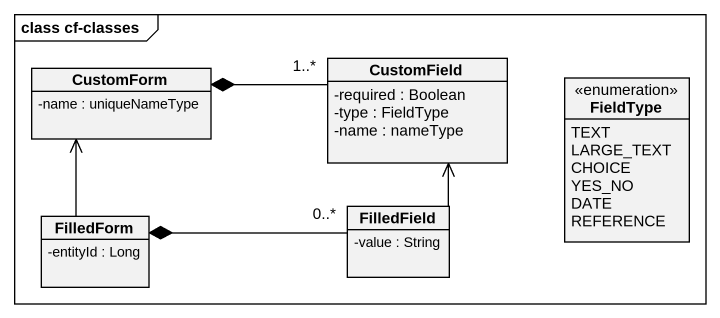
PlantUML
@startuml
mainframe class cf-classes
hide circle
hide empty members
skinparam classAttributeIconSize 0
class CustomForm {
  -name : uniqueNameType
}
class CustomField {
  -required : Boolean
  -type : FieldType
  -name : nameType
}
enum FieldType {
  TEXT
  LARGE_TEXT
  CHOICE
  YES_NO
  DATE
  REFERENCE
}
class FilledForm {
  -entityId : Long
}
class FilledField {
  -value : String
}
CustomForm *-right- "1..*" CustomField
FilledForm -up-> CustomForm
FilledForm *-right- "0..*" FilledField
FilledField -up-> CustomField
@enduml
